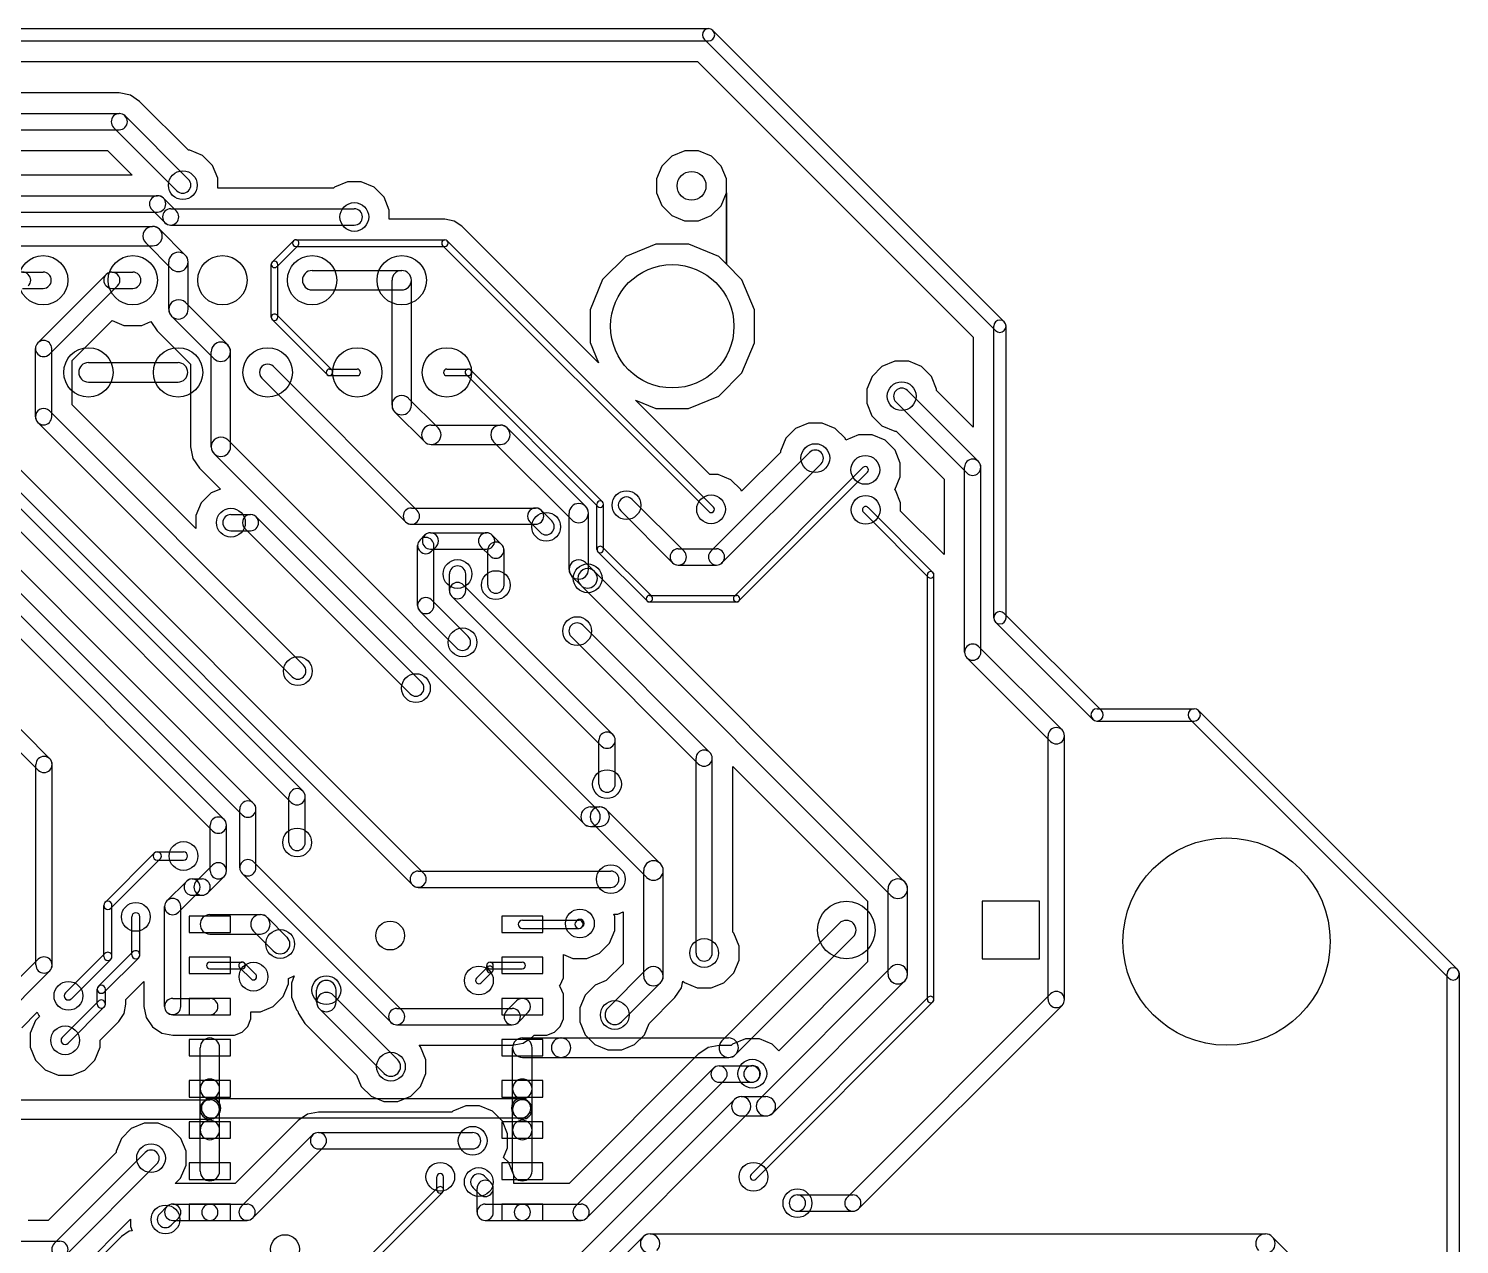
# Model space of a CAD drawing. Extents: x 34571 to 78815, y 19603 to 63847.
# Drawn here: x 61416 to 78815, y 49070 to 63847 of the extents above; entities that cross this region are included whole.
import ezdxf

# ---------------------------------------------------------------- set-up
doc = ezdxf.new("R2010")
doc.units = 0
doc.layers.add('BLACK', color=1, linetype='CONTINUOUS')

msp = doc.modelspace()

# ---------------------------------------------------------------- linework, layer by layer
at = {"layer": 'BLACK'}
for p, q in [((43700, 63847), (69684, 63847)), ((43700, 63697), (69684, 63697)), ((69632, 63719), (73174, 60177)), ((69738, 63825), (73280, 60283)), ((43834, 63447), (69550, 63447)), ((43834, 63447), (69550, 63447)), ((69550, 63447), (72903, 60095)), ((69550, 63447), (72903, 60095)), ((62519, 63065), (52952, 63065)), ((62519, 63065), (52952, 63065)), ((62653, 63038), (62519, 63065)), ((62653, 63038), (62519, 63065)), ((62766, 62963), (62653, 63038)), ((62766, 62963), (62653, 63038)), ((52700, 62815), (62518, 62815)), ((63359, 62369), (62766, 62963)), ((63359, 62369), (62766, 62963)), ((62450, 62645), (63220, 61875)), ((62590, 62785), (63360, 62015)), ((52700, 62617), (62518, 62617)), ((52952, 62367), (62374, 62367)), ((52952, 62367), (62374, 62367)), ((62374, 62367), (62675, 62066)), ((62374, 62367), (62675, 62066)), ((63376, 62369), (63359, 62369)), ((63376, 62369), (63359, 62369)), ((63532, 62304), (63376, 62369)), ((63532, 62304), (63376, 62369)), ((63652, 62184), (63532, 62304)), ((63652, 62184), (63532, 62304)), ((69238, 62297), (69118, 62177)), ((69238, 62297), (69118, 62177)), ((69394, 62361), (69238, 62297)), ((69394, 62361), (69238, 62297)), ((69563, 62361), (69394, 62361)), ((69563, 62361), (69394, 62361)), ((69719, 62296), (69563, 62361)), ((69719, 62296), (69563, 62361)), ((69839, 62176), (69719, 62296)), ((69839, 62176), (69719, 62296)), ((63716, 62028), (63652, 62184)), ((63716, 62028), (63652, 62184)), ((69118, 62177), (69053, 62021)), ((69118, 62177), (69053, 62021)), ((69903, 62020), (69839, 62176)), ((69903, 62020), (69839, 62176)), ((62675, 62066), (53829, 62066)), ((62675, 62066), (53829, 62066)), ((63716, 61907), (63716, 62028)), ((63716, 61907), (63716, 62028)), ((65293, 61983), (65137, 61919)), ((65293, 61983), (65137, 61919)), ((65462, 61983), (65293, 61983)), ((65462, 61983), (65293, 61983)), ((65618, 61918), (65462, 61983)), ((65618, 61918), (65462, 61983)), ((69053, 62021), (69053, 61852)), ((69053, 62021), (69053, 61852)), ((69903, 61851), (69903, 62020)), ((69903, 61851), (69903, 62020)), ((53577, 61816), (62985, 61816)), ((63055, 61787), (63213, 61629)), ((65125, 61907), (63716, 61907)), ((65125, 61907), (63716, 61907)), ((65137, 61919), (65125, 61907)), ((65137, 61919), (65125, 61907)), ((65738, 61798), (65618, 61918)), ((65738, 61798), (65618, 61918)), ((65802, 61642), (65738, 61798)), ((65802, 61642), (65738, 61798)), ((69053, 61852), (69117, 61696)), ((69053, 61852), (69117, 61696)), ((69838, 61695), (69903, 61851)), ((69838, 61695), (69903, 61851)), ((69903, 60983), (69903, 61851)), ((69903, 61851), (69903, 60983)), ((69903, 60983), (69903, 61851)), ((69903, 61851), (69903, 60983)), ((53577, 61618), (62985, 61618)), ((62915, 61647), (63073, 61489)), ((63144, 61657), (65376, 61657)), ((65802, 61530), (65802, 61642)), ((65802, 61530), (65802, 61642)), ((69117, 61696), (69237, 61576)), ((69117, 61696), (69237, 61576)), ((69718, 61575), (69838, 61695)), ((69718, 61575), (69838, 61695)), ((55574, 61443), (62924, 61443)), ((63144, 61459), (65376, 61459)), ((66479, 61530), (65802, 61530)), ((66479, 61530), (65802, 61530)), ((66590, 61508), (66479, 61530)), ((66590, 61508), (66479, 61530)), ((66684, 61445), (66590, 61508)), ((66684, 61445), (66590, 61508)), ((68345, 59784), (66684, 61445)), ((68345, 59784), (66684, 61445)), ((69237, 61576), (69393, 61511)), ((69237, 61576), (69393, 61511)), ((69393, 61511), (69562, 61511)), ((69393, 61511), (69562, 61511)), ((69562, 61511), (69718, 61575)), ((69562, 61511), (69718, 61575)), ((63321, 61094), (63007, 61408)), ((64377, 61010), (64636, 61269)), ((64665, 61280), (66479, 61280)), ((66507, 61268), (69743, 58032)), ((55574, 61207), (62924, 61207)), ((63155, 60928), (62841, 61242)), ((64434, 60953), (64693, 61212)), ((64665, 61200), (66479, 61200)), ((66451, 61212), (69687, 57976)), ((68677, 61077), (68396, 60796)), ((68677, 61077), (68396, 60796)), ((69045, 61229), (68677, 61077)), ((69045, 61229), (68677, 61077)), ((69443, 61229), (69045, 61229)), ((69443, 61229), (69045, 61229)), ((69810, 61076), (69443, 61229)), ((69810, 61076), (69443, 61229)), ((69903, 60983), (69810, 61076)), ((69903, 60983), (69810, 61076)), ((63120, 60435), (63120, 61011)), ((63356, 60435), (63356, 61011)), ((64366, 60339), (64366, 60981)), ((64446, 60339), (64446, 60981)), ((64863, 60907), (65953, 60907)), ((70091, 60795), (69903, 60983)), ((70091, 60795), (69903, 60983)), ((61343, 60888), (61593, 60888)), ((61528, 60029), (62358, 60859)), ((62429, 60888), (62683, 60888)), ((65835, 59271), (65835, 60789)), ((66071, 59271), (66071, 60789)), ((68396, 60796), (68243, 60429)), ((68396, 60796), (68243, 60429)), ((70243, 60427), (70091, 60795)), ((70243, 60427), (70091, 60795)), ((61343, 60690), (61593, 60690)), ((61668, 59889), (62498, 60719)), ((62429, 60690), (62683, 60690)), ((64863, 60671), (65953, 60671)), ((63837, 60003), (63322, 60518)), ((68243, 60429), (68243, 60031)), ((68243, 60429), (68243, 60031)), ((70243, 60029), (70243, 60427)), ((70243, 60029), (70243, 60427)), ((61947, 59813), (62432, 60299)), ((61947, 59813), (62432, 60299)), ((62432, 60299), (62574, 60240)), ((62432, 60299), (62574, 60240)), ((62574, 60240), (62792, 60240)), ((62574, 60240), (62792, 60240)), ((62792, 60240), (62903, 60287)), ((62792, 60240), (62903, 60287)), ((62903, 60287), (62978, 60175)), ((62903, 60287), (62978, 60175)), ((63670, 59836), (63155, 60351)), ((65047, 59641), (64378, 60310)), ((65104, 59698), (64435, 60367)), ((73153, 56687), (73153, 60229)), ((73303, 56687), (73303, 60229)), ((62978, 60175), (63386, 59767)), ((62978, 60175), (63386, 59767)), ((68243, 60031), (68345, 59784)), ((68243, 60031), (68345, 59784)), ((70090, 59662), (70243, 60029)), ((70090, 59662), (70243, 60029)), ((72903, 60095), (72903, 59003)), ((72903, 60095), (72903, 59003)), ((61499, 59130), (61499, 59958)), ((61697, 59130), (61697, 59958)), ((63636, 58765), (63636, 59919)), ((63872, 58765), (63872, 59919)), ((61947, 59275), (61947, 59813)), ((61947, 59275), (61947, 59813)), ((62143, 59787), (63233, 59787)), ((63386, 59767), (63386, 58764)), ((63386, 59767), (63386, 58764)), ((66141, 57991), (64393, 59739)), ((65076, 59709), (65412, 59709)), ((66503, 59709), (66763, 59709)), ((68394, 58095), (66792, 59697)), ((71793, 59740), (71673, 59620)), ((71793, 59740), (71673, 59620)), ((71949, 59804), (71793, 59740)), ((71949, 59804), (71793, 59740)), ((72118, 59804), (71949, 59804)), ((72118, 59804), (71949, 59804)), ((72274, 59739), (72118, 59804)), ((72274, 59739), (72118, 59804)), ((72394, 59619), (72274, 59739)), ((72394, 59619), (72274, 59739)), ((62143, 59551), (63233, 59551)), ((66001, 57851), (64253, 59599)), ((65076, 59629), (65412, 59629)), ((66503, 59629), (66763, 59629)), ((68338, 58039), (66736, 59641)), ((69809, 59381), (70090, 59662)), ((69809, 59381), (70090, 59662)), ((71673, 59620), (71608, 59464)), ((71673, 59620), (71608, 59464)), ((72458, 59463), (72394, 59619)), ((72458, 59463), (72394, 59619)), ((66396, 58994), (66037, 59353)), ((69700, 58429), (68797, 59332)), ((68797, 59332), (69043, 59229)), ((69700, 58429), (68797, 59332)), ((68797, 59332), (69043, 59229)), ((69441, 59229), (69809, 59381)), ((69441, 59229), (69809, 59381)), ((71608, 59464), (71608, 59295)), ((71608, 59464), (71608, 59295)), ((72104, 59448), (72966, 58586)), ((72458, 59448), (72458, 59463)), ((72458, 59448), (72458, 59463)), ((72903, 59003), (72458, 59448)), ((72903, 59003), (72458, 59448)), ((64760, 56108), (61668, 59200)), ((63451, 57771), (61947, 59275)), ((63451, 57771), (61947, 59275)), ((66229, 58827), (65870, 59186)), ((69043, 59229), (69441, 59229)), ((69043, 59229), (69441, 59229)), ((71608, 59295), (71672, 59139)), ((71608, 59295), (71672, 59139)), ((71964, 59308), (72826, 58446)), ((64620, 55968), (61528, 59060)), ((66313, 59028), (67153, 59028)), ((68188, 58042), (67237, 58993)), ((70743, 58988), (70623, 58868)), ((70743, 58988), (70623, 58868)), ((70899, 59052), (70743, 58988)), ((70899, 59052), (70743, 58988)), ((71068, 59052), (70899, 59052)), ((71068, 59052), (70899, 59052)), ((71224, 58987), (71068, 59052)), ((71224, 58987), (71068, 59052)), ((71344, 58867), (71224, 58987)), ((71344, 58867), (71224, 58987)), ((71672, 59139), (71792, 59019)), ((71672, 59139), (71792, 59019)), ((71792, 59019), (71948, 58954)), ((71792, 59019), (71948, 58954)), ((68333, 54352), (63838, 58847)), ((68021, 57875), (67070, 58826)), ((70623, 58868), (70558, 58712)), ((70623, 58868), (70558, 58712)), ((71353, 58845), (71344, 58867)), ((71353, 58845), (71344, 58867)), ((71507, 58908), (71353, 58845)), ((71507, 58908), (71353, 58845)), ((71676, 58908), (71507, 58908)), ((71676, 58908), (71507, 58908)), ((71832, 58843), (71676, 58908)), ((71832, 58843), (71676, 58908)), ((71952, 58723), (71832, 58843)), ((71952, 58723), (71832, 58843)), ((71948, 58954), (71964, 58954)), ((71948, 58954), (71964, 58954)), ((71964, 58954), (72548, 58371)), ((71964, 58954), (72548, 58371)), ((64750, 54581), (60578, 58753)), ((61123, 58679), (66223, 53579)), ((63386, 58764), (63414, 58623)), ((63386, 58764), (63414, 58623)), ((68166, 54185), (63671, 58680)), ((66313, 58792), (67153, 58792)), ((70912, 58696), (69712, 57496)), ((70558, 58696), (70084, 58223)), ((70558, 58696), (70084, 58223)), ((70558, 58712), (70558, 58696)), ((70558, 58712), (70558, 58696)), ((72016, 58567), (71952, 58723)), ((72016, 58567), (71952, 58723)), ((60014, 58568), (64152, 54430)), ((64610, 54441), (60438, 58613)), ((60983, 58539), (66083, 53439)), ((63414, 58623), (63494, 58504)), ((63414, 58623), (63494, 58504)), ((63494, 58504), (63748, 58250)), ((63494, 58504), (63748, 58250)), ((71052, 58556), (69852, 57356)), ((71562, 58511), (69998, 56947)), ((72016, 58398), (72016, 58567)), ((72016, 58398), (72016, 58567)), ((72798, 56269), (72798, 58515)), ((72996, 56269), (72996, 58515)), ((59874, 58428), (64012, 54290)), ((69800, 58429), (69700, 58429)), ((69800, 58429), (69700, 58429)), ((69956, 58364), (69800, 58429)), ((69956, 58364), (69800, 58429)), ((70076, 58244), (69956, 58364)), ((70076, 58244), (69956, 58364)), ((71618, 58455), (70054, 56891)), ((71951, 58243), (72016, 58398)), ((71951, 58243), (72016, 58398)), ((72548, 58371), (72548, 57455)), ((72548, 58371), (72548, 57455)), ((63653, 54095), (59621, 58127)), ((63793, 54235), (59761, 58267)), ((63636, 58203), (63516, 58083)), ((63636, 58203), (63516, 58083)), ((63748, 58250), (63636, 58203)), ((63748, 58250), (63636, 58203)), ((69386, 57495), (68756, 58125)), ((70084, 58223), (70076, 58244)), ((70084, 58223), (70076, 58244)), ((71956, 58238), (71951, 58243)), ((71956, 58238), (71951, 58243)), ((72020, 58082), (71956, 58238)), ((72020, 58082), (71956, 58238)), ((63516, 58083), (63451, 57927)), ((63516, 58083), (63451, 57927)), ((63876, 57941), (64114, 57941)), ((66071, 58020), (67581, 58020)), ((67779, 57863), (67651, 57991)), ((67988, 57273), (67988, 57957)), ((68224, 57273), (68224, 57957)), ((68327, 57516), (68327, 58066)), ((68407, 57516), (68407, 58066)), ((69246, 57355), (68616, 57985)), ((72356, 57180), (71567, 57969)), ((72413, 57237), (71624, 58026)), ((72020, 57983), (72020, 58082)), ((72020, 57983), (72020, 58082)), ((72548, 57455), (72020, 57983)), ((72548, 57455), (72020, 57983)), ((63451, 57927), (63451, 57771)), ((63451, 57927), (63451, 57771)), ((66055, 55762), (64045, 57772)), ((66195, 55902), (64185, 57912)), ((66071, 57822), (67581, 57822)), ((67639, 57723), (67511, 57851)), ((63876, 57743), (64114, 57743)), ((66176, 57634), (66232, 57690)), ((66303, 57719), (66985, 57719)), ((67055, 57690), (67167, 57578)), ((59127, 57520), (61674, 54973)), ((66147, 56835), (66147, 57563)), ((66303, 57521), (66985, 57521)), ((66316, 57494), (66372, 57550)), ((66345, 56835), (66345, 57563)), ((66915, 57550), (67027, 57438)), ((66999, 57083), (66999, 57507)), ((67197, 57083), (67197, 57507)), ((68936, 56890), (68339, 57487)), ((68993, 56947), (68396, 57544)), ((69316, 57524), (69780, 57524)), ((58986, 57379), (61533, 54832)), ((68297, 57249), (68190, 57356)), ((72069, 53477), (68298, 57248)), ((69316, 57326), (69780, 57326)), ((66533, 57016), (66533, 57218)), ((66702, 57086), (68520, 55268)), ((66731, 57016), (66731, 57218)), ((68130, 57082), (68023, 57189)), ((71902, 53310), (68131, 57081)), ((72345, 52046), (72345, 57208)), ((72425, 52046), (72425, 57208)), ((66762, 56458), (66316, 56904)), ((66562, 56946), (68380, 55128)), ((68965, 56958), (70025, 56958)), ((66622, 56318), (66176, 56764)), ((68965, 56878), (70025, 56878)), ((73281, 56739), (74461, 55559)), ((68156, 56594), (69700, 55050)), ((73175, 56633), (74355, 55453)), ((68016, 56454), (69560, 54910)), ((72967, 56338), (73983, 55322)), ((72827, 56198), (73843, 55182)), ((74409, 55580), (75591, 55580)), ((75644, 55558), (78792, 52410)), ((74409, 55430), (75591, 55430)), ((75538, 55452), (78686, 52304)), ((68351, 54664), (68351, 55198)), ((68549, 54664), (68549, 55198)), ((73814, 52046), (73814, 55252)), ((74012, 52046), (74012, 55252)), ((61505, 52466), (61505, 54902)), ((61703, 52466), (61703, 54902)), ((69532, 52611), (69532, 54979)), ((69730, 52611), (69730, 54979)), ((69980, 52863), (69980, 54879)), ((69980, 54879), (71618, 53241)), ((69980, 52863), (69980, 54879)), ((69980, 54879), (71618, 53241)), ((64582, 53956), (64582, 54510)), ((64780, 53956), (64780, 54510)), ((63983, 53648), (63983, 54360)), ((64181, 53648), (64181, 54360)), ((68250, 54386), (68360, 54386)), ((69098, 53698), (68445, 54351)), ((63624, 53611), (63624, 54165)), ((63822, 53611), (63822, 54165)), ((68250, 54150), (68360, 54150)), ((68931, 53531), (68278, 54184)), ((62345, 53226), (62944, 53825)), ((62980, 53840), (63300, 53840)), ((62416, 53155), (63015, 53754)), ((62980, 53740), (63300, 53740)), ((63455, 53482), (63653, 53680)), ((64153, 53717), (65961, 51909)), ((66154, 53607), (68496, 53607)), ((68897, 52330), (68897, 53614)), ((69133, 52330), (69133, 53614)), ((63098, 53246), (63334, 53482)), ((63405, 53511), (63525, 53511)), ((63595, 53342), (63793, 53540)), ((64013, 53577), (65821, 51769)), ((63238, 53106), (63474, 53342)), ((63405, 53313), (63525, 53313)), ((66154, 53409), (68496, 53409)), ((71618, 53241), (71618, 52504)), ((71618, 53241), (71618, 52504)), ((71868, 52353), (71868, 53393)), ((72104, 52353), (72104, 53393)), ((62330, 52570), (62330, 53190)), ((62430, 52570), (62430, 53190)), ((63069, 51961), (63069, 53175)), ((63267, 51961), (63267, 53175)), ((63620, 53078), (64234, 53078)), ((68545, 53054), (68533, 53083)), ((68533, 53083), (68580, 53083)), ((68545, 53054), (68533, 53083)), ((68533, 53083), (68580, 53083)), ((68580, 53083), (68647, 53111)), ((68580, 53083), (68647, 53111)), ((68647, 53111), (68647, 52481)), ((68647, 53111), (68647, 52481)), ((73710, 53240), (73010, 53240)), ((73010, 53240), (73010, 52540)), ((73710, 52540), (73710, 53240)), ((62670, 52590), (62670, 53050)), ((62770, 52590), (62770, 53050)), ((63870, 53060), (63370, 53060)), ((63370, 53060), (63370, 52860)), ((63870, 52860), (63870, 53060)), ((64319, 53043), (64558, 52804)), ((67670, 53060), (67170, 53060)), ((67170, 53060), (67170, 52860)), ((67420, 53010), (68110, 53010)), ((67420, 52910), (68110, 52910)), ((67670, 52860), (67670, 53060)), ((68085, 53005), (68075, 52995)), ((68155, 52935), (68145, 52925)), ((68545, 52885), (68545, 53054)), ((68545, 52885), (68545, 53054)), ((71276, 52973), (69847, 51544)), ((63370, 52860), (63870, 52860)), ((63620, 52842), (64234, 52842)), ((64152, 52876), (64391, 52637)), ((67170, 52860), (67670, 52860)), ((68360, 52609), (68480, 52729)), ((68360, 52609), (68480, 52729)), ((68480, 52729), (68545, 52885)), ((68480, 52729), (68545, 52885)), ((69992, 52851), (69980, 52863)), ((69992, 52851), (69980, 52863)), ((70056, 52695), (69992, 52851)), ((70056, 52695), (69992, 52851)), ((71443, 52806), (70014, 51377)), ((61865, 52126), (62344, 52605)), ((62265, 52206), (62684, 52625)), ((62336, 52135), (62755, 52554)), ((63870, 52560), (63370, 52560)), ((63370, 52560), (63370, 52360)), ((63870, 52360), (63870, 52560)), ((67670, 52560), (67170, 52560)), ((67170, 52560), (67170, 52360)), ((67670, 52360), (67670, 52560)), ((67919, 52409), (67919, 52594)), ((67919, 52594), (68035, 52545)), ((67919, 52409), (67919, 52594)), ((67919, 52594), (68035, 52545)), ((68035, 52545), (68204, 52545)), ((68035, 52545), (68204, 52545)), ((68204, 52545), (68360, 52609)), ((68204, 52545), (68360, 52609)), ((70056, 52526), (70056, 52695)), ((70056, 52526), (70056, 52695)), ((61533, 52535), (60897, 51899)), ((61673, 52395), (61037, 51759)), ((61936, 52055), (62415, 52534)), ((63620, 52500), (64012, 52500)), ((63620, 52420), (64012, 52420)), ((64121, 52296), (63985, 52432)), ((64177, 52352), (64041, 52488)), ((66864, 52306), (66998, 52440)), ((66920, 52250), (67054, 52384)), ((66987, 52412), (66987, 52460)), ((67027, 52500), (67419, 52500)), ((67027, 52420), (67419, 52420)), ((67067, 52412), (67067, 52460)), ((67919, 52310), (67919, 52409)), ((67919, 52310), (67919, 52409)), ((68647, 52481), (68441, 52276)), ((68647, 52481), (68441, 52276)), ((68460, 51942), (68931, 52413)), ((69991, 52370), (70056, 52526)), ((69991, 52370), (70056, 52526)), ((70299, 50832), (71902, 52435)), ((71618, 52504), (70538, 51424)), ((71618, 52504), (70538, 51424)), ((73010, 52540), (73710, 52540)), ((62600, 52046), (62819, 52265)), ((62600, 52046), (62819, 52265)), ((62819, 52265), (62819, 51960)), ((62819, 52265), (62819, 51960)), ((63370, 52360), (63870, 52360)), ((64510, 52082), (64575, 52238)), ((64510, 52082), (64575, 52238)), ((64575, 52302), (64646, 52332)), ((64575, 52302), (64646, 52332)), ((64575, 52238), (64575, 52302)), ((64575, 52238), (64575, 52302)), ((64646, 52332), (64611, 52245)), ((64646, 52332), (64611, 52245)), ((64611, 52245), (64611, 52076)), ((64611, 52245), (64611, 52076)), ((67170, 52360), (67670, 52360)), ((67872, 52210), (67881, 52219)), ((67872, 52210), (67881, 52219)), ((67881, 52201), (67872, 52210)), ((67881, 52201), (67872, 52210)), ((67881, 52219), (67919, 52310)), ((67881, 52219), (67919, 52310)), ((67919, 52109), (67881, 52201)), ((67919, 52109), (67881, 52201)), ((68304, 52219), (68184, 52099)), ((68304, 52219), (68184, 52099)), ((68441, 52276), (68304, 52219)), ((68441, 52276), (68304, 52219)), ((68627, 51775), (69098, 52246)), ((69355, 52188), (69371, 52270)), ((69355, 52188), (69371, 52270)), ((69371, 52270), (69390, 52251)), ((69371, 52270), (69390, 52251)), ((69390, 52251), (69546, 52186)), ((69390, 52251), (69546, 52186)), ((69715, 52186), (69871, 52250)), ((69715, 52186), (69871, 52250)), ((69871, 52250), (69991, 52370)), ((69871, 52250), (69991, 52370)), ((70466, 50665), (72069, 52268)), ((78665, 31096), (78665, 52356)), ((78815, 31096), (78815, 52356)), ((61825, 51585), (62265, 52025)), ((62250, 51990), (62250, 52170)), ((62350, 51990), (62350, 52170)), ((62600, 51990), (62600, 52046)), ((62600, 51990), (62600, 52046)), ((63168, 52059), (63620, 52059)), ((63870, 52060), (63370, 52060)), ((63370, 52060), (63370, 51860)), ((63870, 51860), (63870, 52060)), ((64390, 51962), (64510, 52082)), ((64390, 51962), (64510, 52082)), ((64611, 52076), (64675, 51920)), ((64611, 52076), (64675, 51920)), ((64918, 52016), (64918, 52160)), ((65120, 52099), (65905, 51314)), ((65154, 52016), (65154, 52160)), ((67670, 52060), (67170, 52060)), ((67170, 52060), (67170, 51860)), ((67228, 51908), (67350, 52030)), ((67670, 51860), (67670, 52060)), ((67919, 51909), (67919, 52109)), ((67919, 51909), (67919, 52109)), ((68184, 52099), (68119, 51943)), ((68184, 52099), (68119, 51943)), ((68961, 51756), (69275, 52069)), ((68961, 51756), (69275, 52069)), ((69275, 52069), (69355, 52188)), ((69275, 52069), (69355, 52188)), ((69546, 52186), (69715, 52186)), ((69546, 52186), (69715, 52186)), ((70203, 49919), (72357, 52073)), ((73843, 52115), (71369, 49641)), ((61332, 51700), (61522, 51891)), ((61332, 51700), (61522, 51891)), ((61522, 51891), (61539, 51850)), ((61522, 51891), (61539, 51850)), ((61539, 51850), (61549, 51840)), ((61539, 51850), (61549, 51840)), ((61895, 51515), (62335, 51955)), ((62512, 51778), (62577, 51875)), ((62512, 51778), (62577, 51875)), ((62577, 51875), (62600, 51990)), ((62577, 51875), (62600, 51990)), ((62819, 51960), (62846, 51826)), ((62819, 51960), (62846, 51826)), ((63168, 51861), (63620, 51861)), ((63370, 51860), (63870, 51860)), ((64119, 51810), (64119, 51898)), ((64119, 51898), (64234, 51898)), ((64119, 51810), (64119, 51898)), ((64119, 51898), (64234, 51898)), ((64234, 51898), (64390, 51962)), ((64234, 51898), (64390, 51962)), ((64675, 51920), (64690, 51905)), ((64675, 51920), (64690, 51905)), ((64690, 51905), (64696, 51875)), ((64690, 51905), (64696, 51875)), ((64696, 51875), (64776, 51756)), ((64696, 51875), (64776, 51756)), ((64953, 51932), (65738, 51147)), ((65892, 51937), (67298, 51937)), ((67170, 51860), (67670, 51860)), ((67368, 51768), (67490, 51890)), ((67919, 51810), (67919, 51909)), ((67919, 51810), (67919, 51909)), ((68119, 51943), (68119, 51774)), ((68119, 51943), (68119, 51774)), ((70259, 49863), (72413, 52017)), ((73983, 51975), (71509, 49501)), ((61500, 51791), (61435, 51635)), ((61500, 51791), (61435, 51635)), ((61549, 51840), (61500, 51791)), ((61549, 51840), (61500, 51791)), ((62285, 51551), (62512, 51778)), ((62285, 51551), (62512, 51778)), ((62846, 51826), (62921, 51713)), ((62846, 51826), (62921, 51713)), ((62921, 51713), (63034, 51638)), ((62921, 51713), (63034, 51638)), ((64011, 51649), (64081, 51719)), ((64011, 51649), (64081, 51719)), ((64081, 51719), (64119, 51810)), ((64081, 51719), (64119, 51810)), ((64776, 51756), (65405, 51126)), ((64776, 51756), (65405, 51126)), ((65892, 51739), (67298, 51739)), ((67811, 51649), (67881, 51719)), ((67811, 51649), (67881, 51719)), ((67881, 51719), (67919, 51810)), ((67881, 51719), (67919, 51810)), ((68119, 51774), (68183, 51618)), ((68119, 51774), (68183, 51618)), ((68904, 51617), (68961, 51756)), ((68904, 51617), (68961, 51756)), ((61435, 51635), (61435, 51466)), ((61435, 51635), (61435, 51466)), ((62285, 51465), (62285, 51551)), ((62285, 51465), (62285, 51551)), ((63034, 51638), (63168, 51611)), ((63034, 51638), (63168, 51611)), ((63168, 51611), (63320, 51611)), ((63168, 51611), (63320, 51611)), ((63320, 51611), (63419, 51611)), ((63320, 51611), (63419, 51611)), ((63870, 51560), (63370, 51560)), ((63370, 51560), (63370, 51360)), ((63419, 51611), (63620, 51611)), ((63419, 51611), (63620, 51611)), ((63620, 51611), (63919, 51611)), ((63620, 51611), (63919, 51611)), ((63870, 51360), (63870, 51560)), ((63919, 51611), (64011, 51649)), ((63919, 51611), (64011, 51649)), ((67670, 51560), (67170, 51560)), ((67170, 51560), (67170, 51360)), ((67298, 51489), (67431, 51516)), ((67298, 51489), (67431, 51516)), ((67420, 51578), (67890, 51578)), ((67431, 51516), (67432, 51516)), ((67431, 51516), (67432, 51516)), ((67432, 51516), (67545, 51591)), ((67432, 51516), (67545, 51591)), ((67545, 51591), (67564, 51611)), ((67545, 51591), (67564, 51611)), ((67564, 51611), (67719, 51611)), ((67564, 51611), (67719, 51611)), ((67670, 51360), (67670, 51560)), ((67719, 51611), (67811, 51649)), ((67719, 51611), (67811, 51649)), ((67891, 51578), (69929, 51578)), ((68183, 51618), (68303, 51498)), ((68183, 51618), (68303, 51498)), ((68784, 51497), (68904, 51617)), ((68784, 51497), (68904, 51617)), ((69977, 51505), (69960, 51488)), ((69977, 51505), (69960, 51488)), ((70133, 51569), (69977, 51505)), ((70133, 51569), (69977, 51505)), ((70302, 51569), (70133, 51569)), ((70302, 51569), (70133, 51569)), ((70458, 51504), (70302, 51569)), ((70458, 51504), (70302, 51569)), ((70538, 51424), (70458, 51504)), ((70538, 51424), (70458, 51504)), ((61435, 51466), (61499, 51310)), ((61435, 51466), (61499, 51310)), ((62220, 51309), (62285, 51465)), ((62220, 51309), (62285, 51465)), ((63370, 51360), (63870, 51360)), ((63502, 50960), (63502, 51460)), ((63738, 50960), (63738, 51460)), ((66183, 51470), (66164, 51489)), ((66164, 51489), (67298, 51489)), ((66183, 51470), (66164, 51489)), ((66164, 51489), (67298, 51489)), ((66247, 51314), (66183, 51470)), ((66247, 51314), (66183, 51470)), ((67170, 51360), (67670, 51360)), ((67302, 50960), (67302, 51460)), ((67420, 51342), (67890, 51342)), ((67538, 50960), (67538, 51460)), ((67891, 51342), (69929, 51342)), ((69564, 51384), (67989, 49809)), ((69564, 51384), (67989, 49809)), ((68303, 51498), (68459, 51433)), ((68303, 51498), (68459, 51433)), ((68459, 51433), (68628, 51433)), ((68459, 51433), (68628, 51433)), ((68628, 51433), (68784, 51497)), ((68628, 51433), (68784, 51497)), ((69566, 51386), (69564, 51384)), ((69566, 51386), (69564, 51384)), ((69679, 51461), (69566, 51386)), ((69679, 51461), (69566, 51386)), ((69813, 51488), (69679, 51461)), ((69813, 51488), (69679, 51461)), ((69960, 51488), (69813, 51488)), ((69960, 51488), (69813, 51488)), ((61499, 51310), (61619, 51190)), ((61499, 51310), (61619, 51190)), ((61619, 51190), (61775, 51125)), ((61619, 51190), (61775, 51125)), ((61944, 51125), (62100, 51189)), ((61944, 51125), (62100, 51189)), ((62100, 51189), (62220, 51309)), ((62100, 51189), (62220, 51309)), ((66247, 51145), (66247, 51314)), ((66247, 51145), (66247, 51314)), ((69742, 51209), (68064, 49531)), ((69813, 51238), (70211, 51238)), ((70146, 51214), (70142, 51210)), ((61775, 51125), (61944, 51125)), ((61775, 51125), (61944, 51125)), ((63870, 51060), (63370, 51060)), ((63370, 51060), (63370, 50860)), ((63870, 50860), (63870, 51060)), ((65405, 51126), (65461, 50990)), ((65405, 51126), (65461, 50990)), ((65461, 50990), (65581, 50870)), ((65461, 50990), (65581, 50870)), ((66062, 50869), (66182, 50989)), ((66062, 50869), (66182, 50989)), ((66182, 50989), (66247, 51145)), ((66182, 50989), (66247, 51145)), ((67670, 51060), (67170, 51060)), ((67170, 51060), (67170, 50860)), ((67670, 50860), (67670, 51060)), ((69882, 51069), (68204, 49391)), ((69813, 51040), (70211, 51040)), ((70286, 51074), (70282, 51070)), ((60941, 50828), (63619, 50828)), ((63370, 50860), (63870, 50860)), ((63502, 50710), (63502, 50960)), ((63551, 50809), (63536, 50794)), ((63635, 50843), (67405, 50843)), ((63738, 50710), (63738, 50960)), ((65581, 50870), (65737, 50805)), ((65581, 50870), (65737, 50805)), ((65906, 50805), (66062, 50869)), ((65906, 50805), (66062, 50869)), ((67170, 50860), (67670, 50860)), ((67302, 50710), (67302, 50960)), ((67503, 50794), (67488, 50809)), ((67538, 50710), (67538, 50960)), ((67808, 48640), (69999, 50831)), ((70083, 50866), (70381, 50866)), ((63502, 50460), (63502, 50710)), ((63718, 50642), (63703, 50627)), ((63738, 50460), (63738, 50710)), ((64807, 50651), (64694, 50576)), ((64807, 50651), (64694, 50576)), ((64940, 50678), (64807, 50651)), ((64940, 50678), (64807, 50651)), ((64941, 50678), (64940, 50678)), ((64941, 50678), (64940, 50678)), ((66564, 50678), (64941, 50678)), ((66564, 50678), (64941, 50678)), ((65737, 50805), (65906, 50805)), ((65737, 50805), (65906, 50805)), ((66576, 50690), (66564, 50678)), ((66576, 50690), (66564, 50678)), ((66732, 50754), (66576, 50690)), ((66732, 50754), (66576, 50690)), ((66901, 50754), (66732, 50754)), ((66901, 50754), (66732, 50754)), ((67057, 50689), (66901, 50754)), ((67057, 50689), (66901, 50754)), ((67177, 50569), (67057, 50689)), ((67177, 50569), (67057, 50689)), ((67302, 50460), (67302, 50710)), ((67336, 50627), (67321, 50642)), ((67538, 50460), (67538, 50710)), ((67975, 48473), (70166, 50664)), ((60941, 50592), (63619, 50592)), ((62665, 50478), (62545, 50358)), ((62665, 50478), (62545, 50358)), ((62821, 50542), (62665, 50478)), ((62821, 50542), (62665, 50478)), ((62990, 50542), (62821, 50542)), ((62990, 50542), (62821, 50542)), ((63146, 50477), (62990, 50542)), ((63146, 50477), (62990, 50542)), ((63266, 50357), (63146, 50477)), ((63266, 50357), (63146, 50477)), ((63870, 50560), (63370, 50560)), ((63370, 50560), (63370, 50360)), ((63502, 49960), (63502, 50460)), ((63635, 50607), (67405, 50607)), ((63738, 49960), (63738, 50460)), ((63870, 50360), (63870, 50560)), ((64692, 50574), (63927, 49809)), ((64692, 50574), (63927, 49809)), ((64694, 50576), (64692, 50574)), ((64694, 50576), (64692, 50574)), ((67670, 50560), (67170, 50560)), ((67170, 50560), (67170, 50360)), ((67241, 50413), (67177, 50569)), ((67241, 50413), (67177, 50569)), ((67302, 49960), (67302, 50460)), ((67538, 49960), (67538, 50460)), ((67670, 50360), (67670, 50560)), ((70083, 50630), (70381, 50630)), ((62545, 50358), (62480, 50202)), ((62545, 50358), (62480, 50202)), ((63330, 50201), (63266, 50357)), ((63330, 50201), (63266, 50357)), ((63370, 50360), (63870, 50360)), ((64870, 50399), (64002, 49531)), ((64941, 50428), (66815, 50428)), ((67170, 50360), (67670, 50360)), ((67241, 50244), (67241, 50413)), ((67241, 50244), (67241, 50413)), ((62480, 50186), (61652, 49358)), ((62480, 50186), (61652, 49358)), ((62835, 50187), (61727, 49079)), ((62480, 50202), (62480, 50186)), ((62480, 50202), (62480, 50186)), ((63330, 50032), (63330, 50201)), ((63330, 50032), (63330, 50201)), ((65010, 50259), (64142, 49391)), ((64941, 50230), (66815, 50230)), ((67192, 50127), (67241, 50244)), ((67192, 50127), (67241, 50244)), ((67251, 50068), (67192, 50127)), ((67251, 50068), (67192, 50127)), ((62975, 50047), (61867, 48939)), ((63265, 49876), (63330, 50032)), ((63265, 49876), (63330, 50032)), ((63870, 50060), (63370, 50060)), ((63370, 50060), (63370, 49860)), ((63870, 49860), (63870, 50060)), ((67670, 50060), (67170, 50060)), ((67170, 50060), (67170, 49860)), ((67315, 49912), (67251, 50068)), ((67315, 49912), (67251, 50068)), ((67670, 49860), (67670, 50060)), ((63198, 49809), (63265, 49876)), ((63198, 49809), (63265, 49876)), ((63321, 49809), (63198, 49809)), ((63321, 49809), (63198, 49809)), ((63620, 49809), (63321, 49809)), ((63620, 49809), (63321, 49809)), ((63370, 49860), (63870, 49860)), ((63821, 49809), (63620, 49809)), ((63821, 49809), (63620, 49809)), ((63920, 49809), (63821, 49809)), ((63920, 49809), (63821, 49809)), ((63927, 49809), (63920, 49809)), ((63927, 49809), (63920, 49809)), ((66382, 49731), (66382, 49891)), ((66462, 49731), (66462, 49891)), ((67038, 49820), (66960, 49898)), ((67170, 49860), (67670, 49860)), ((67315, 49809), (67315, 49912)), ((67315, 49809), (67315, 49912)), ((67420, 49809), (67315, 49809)), ((67420, 49809), (67315, 49809)), ((67621, 49809), (67420, 49809)), ((67621, 49809), (67420, 49809)), ((67720, 49809), (67621, 49809)), ((67720, 49809), (67621, 49809)), ((67989, 49809), (67720, 49809)), ((67989, 49809), (67720, 49809)), ((61916, 45282), (66393, 49759)), ((61973, 45225), (66450, 49702)), ((66898, 49680), (66820, 49758)), ((66869, 49460), (66869, 49750)), ((67067, 49460), (67067, 49750)), ((70765, 49670), (71439, 49670)), ((63098, 49530), (63010, 49442)), ((63168, 49559), (63620, 49559)), ((63870, 49560), (63370, 49560)), ((63370, 49560), (63370, 49360)), ((63620, 49559), (64072, 49559)), ((63870, 49360), (63870, 49560)), ((66968, 49559), (67420, 49559)), ((67670, 49560), (67170, 49560)), ((67170, 49560), (67170, 49360)), ((67420, 49559), (68134, 49559)), ((67670, 49360), (67670, 49560)), ((70765, 49472), (71439, 49472)), ((61652, 49358), (61410, 49358)), ((61652, 49358), (61410, 49358)), ((62044, 48762), (62655, 49374)), ((62044, 48762), (62655, 49374)), ((62655, 49374), (62655, 49288)), ((62655, 49374), (62655, 49288)), ((62655, 49288), (62676, 49236)), ((62655, 49288), (62676, 49236)), ((63238, 49390), (63150, 49302)), ((63168, 49361), (63620, 49361)), ((63370, 49360), (63870, 49360)), ((63620, 49361), (64072, 49361)), ((66968, 49361), (67420, 49361)), ((67170, 49360), (67670, 49360)), ((67420, 49361), (68134, 49361)), ((61158, 49108), (61796, 49108)), ((62545, 49165), (62035, 48655)), ((62545, 49165), (62035, 48655)), ((62639, 49228), (62545, 49165)), ((62639, 49228), (62545, 49165)), ((62676, 49236), (62639, 49228)), ((62676, 49236), (62639, 49228)), ((68638, 48911), (68889, 49162)), ((68974, 49197), (76456, 49197)), ((76540, 49162), (77521, 48181))]:
    msp.add_line(p, q, dxfattribs=at)
for centre, radius in [((63291, 61944), 175), ((69478, 61936), 175), ((65377, 61558), 175), ((61593, 60789), 300), ((62683, 60789), 300), ((63773, 60789), 300), ((64863, 60789), 300), ((65953, 60789), 300), ((69243, 60229), 750), ((62143, 59669), 300), ((63233, 59669), 300), ((64323, 59669), 300), ((65413, 59669), 300), ((66503, 59669), 300), ((72033, 59379), 175), ((70983, 58627), 175), ((71591, 58483), 175), ((68686, 58055), 175), ((69715, 58004), 175), ((71595, 57998), 175), ((63876, 57842), 175), ((67710, 57792), 175), ((66632, 57218), 175), ((67098, 57083), 175), ((68214, 57165), 175), ((66693, 56387), 175), ((68086, 56524), 175), ((64690, 56038), 175), ((66126, 55831), 175), ((68450, 54664), 175), ((64681, 53955), 175), ((63300, 53790), 175), ((75984, 52749), 1260), ((68496, 53508), 175), ((62720, 53050), 175), ((68120, 52970), 175), ((71360, 52890), 350), ((64475, 52720), 175), ((65812, 52823), 175), ((69631, 52611), 175), ((64150, 52323), 175), ((66892, 52277), 175), ((61900, 52090), 175), ((65036, 52160), 175), ((68544, 51858), 175), ((61860, 51550), 175), ((65822, 51230), 175), ((70217, 51144), 175), ((66816, 50329), 175), ((62905, 50117), 175), ((66422, 49891), 175), ((66890, 49828), 175), ((70231, 49891), 175), ((70765, 49570), 175), ((63080, 49372), 175), ((64534, 49012), 175)]:
    msp.add_circle(centre, radius, dxfattribs=at)
for centre, radius, start, end in [((69685, 63772), 75, 45, 225), ((69684, 63772), 75, 270, 450), ((62520, 62715), 99, 45, 225), ((62518, 62716), 99, 270, 450), ((63290, 61945), 99, 225, 405), ((62985, 61717), 99, 45, 225), ((62985, 61717), 99, 270, 450), ((63144, 61558), 99, 90, 270), ((63143, 61559), 99, 225, 405), ((65376, 61558), 99, 270, 450), ((62924, 61325), 118, 405, 585), ((62924, 61325), 118, 270, 450), ((64665, 61240), 40, 90, 270), ((64664, 61240), 40, 315, 495), ((66479, 61240), 40, 45, 225), ((66479, 61240), 40, 270, 450), ((63238, 61011), 118, 360, 540), ((63238, 61011), 118, 225, 405), ((64406, 60981), 40, 360, 540), ((64406, 60982), 40, 135, 315), ((64863, 60789), 118, 90, 270), ((65953, 60789), 118, 360, 540), ((65953, 60789), 118, 270, 450), ((61342, 60789), 99, -45, 135), ((61593, 60789), 99, 270, 450), ((62429, 60789), 99, 90, 270), ((62428, 60789), 99, 315, 495), ((62683, 60789), 99, 270, 450), ((63239, 60434), 118, 405, 585), ((63238, 60435), 118, 180, 360), ((64407, 60338), 40, 405, 585), ((64406, 60339), 40, 180, 360), ((73228, 60229), 75, 360, 540), ((73227, 60230), 75, 225, 405), ((61598, 59958), 99, 360, 540), ((61598, 59959), 99, 135, 315), ((63754, 59919), 118, 360, 540), ((63753, 59920), 118, 225, 405), ((62143, 59669), 118, 90, 270), ((63233, 59669), 118, 270, 450), ((64323, 59669), 99, 405, 585), ((65076, 59669), 40, 90, 270), ((65075, 59670), 40, 225, 405), ((65412, 59669), 40, 270, 450), ((66503, 59669), 40, 90, 270), ((66764, 59669), 40, 405, 585), ((66763, 59669), 40, 270, 450), ((65953, 59270), 118, 405, 585), ((72034, 59378), 99, 45, 225), ((61598, 59130), 99, 405, 585), ((65953, 59271), 118, 180, 360), ((61598, 59130), 99, 180, 360), ((66313, 58910), 118, 90, 270), ((66313, 58910), 118, 225, 405), ((67153, 58910), 118, 405, 585), ((67153, 58910), 118, 270, 450), ((63754, 58764), 118, 405, 585), ((63754, 58765), 118, 180, 360), ((70982, 58626), 99, -45, 135), ((71590, 58483), 40, -45, 135), ((72897, 58515), 99, 360, 540), ((72896, 58516), 99, 225, 405), ((68686, 58055), 99, 405, 585), ((63876, 57842), 99, 90, 270), ((64115, 57842), 99, 405, 585), ((64114, 57842), 99, 270, 450), ((66071, 57921), 99, 90, 270), ((66071, 57921), 99, 225, 405), ((67581, 57921), 99, 405, 585), ((67581, 57921), 99, 270, 450), ((68106, 57957), 118, 360, 540), ((68105, 57958), 118, 225, 405), ((68367, 58066), 40, 360, 540), ((68366, 58067), 40, 225, 405), ((69715, 58004), 40, 225, 405), ((71595, 57998), 40, 405, 585), ((67709, 57793), 99, 225, 405), ((66246, 57563), 99, 360, 540), ((66246, 57564), 99, 135, 315), ((66303, 57620), 99, 90, 270), ((66302, 57620), 99, 315, 495), ((66985, 57620), 99, 45, 225), ((66985, 57620), 99, 270, 450), ((67098, 57507), 99, 360, 540), ((67097, 57508), 99, 225, 405), ((68367, 57516), 40, 180, 360), ((68368, 57515), 40, 405, 585), ((69316, 57425), 99, 90, 270), ((69316, 57425), 99, 225, 405), ((69782, 57426), 99, 135, 315), ((69780, 57425), 99, 270, 450), ((66632, 57218), 99, 360, 540), ((68106, 57273), 118, 405, 585), ((68106, 57273), 118, 180, 360), ((68214, 57165), 118, 405, 585), ((68214, 57165), 118, 225, 405), ((72385, 57208), 40, 360, 540), ((66632, 57016), 99, 45, 225), ((67098, 57083), 99, 180, 360), ((72385, 57208), 40, 225, 405), ((66246, 56834), 99, 405, 585), ((66632, 57016), 99, 180, 360), ((68965, 56918), 40, 90, 270), ((68964, 56919), 40, 225, 405), ((70026, 56919), 40, 135, 315), ((70025, 56918), 40, 270, 450), ((66246, 56835), 99, 180, 360), ((73228, 56686), 75, 45, 225), ((68086, 56524), 99, 45, 225), ((73228, 56687), 75, 180, 360), ((66692, 56388), 99, 225, 405), ((72897, 56268), 99, 45, 225), ((72897, 56269), 99, 180, 360), ((64690, 56038), 99, 225, 405), ((66125, 55832), 99, 225, 405), ((74409, 55505), 75, 90, 270), ((74408, 55506), 75, 225, 405), ((75591, 55505), 75, 45, 225), ((75591, 55505), 75, 270, 450), ((73913, 55252), 99, 360, 540), ((68450, 55198), 99, 360, 540), ((68450, 55198), 99, 225, 405), ((73913, 55252), 99, 225, 405), ((61604, 54902), 99, 360, 540), ((69631, 54979), 99, 360, 540), ((69630, 54980), 99, 225, 405), ((61603, 54903), 99, 225, 405), ((68450, 54664), 99, 180, 360), ((64082, 54360), 99, 360, 540), ((64681, 54510), 99, 360, 540), ((64680, 54511), 99, 225, 405), ((64082, 54360), 99, 225, 405), ((68250, 54268), 118, 90, 270), ((68250, 54268), 118, 225, 405), ((68361, 54268), 118, 405, 585), ((68360, 54268), 118, 270, 450), ((63723, 54165), 99, 360, 540), ((63723, 54165), 99, 225, 405), ((64681, 53956), 99, 180, 360), ((62980, 53790), 50, 90, 270), ((62980, 53790), 50, 315, 495), ((63300, 53790), 50, 270, 450), ((63723, 53611), 99, 180, 360), ((63723, 53610), 99, 315, 495), ((64082, 53648), 99, 180, 360), ((64083, 53647), 99, 45, 225), ((66154, 53508), 99, 90, 270), ((68496, 53508), 99, 270, 450), ((69015, 53614), 118, 360, 540), ((69015, 53614), 118, 225, 405), ((63405, 53412), 99, 90, 270), ((63404, 53412), 99, 315, 495), ((63525, 53412), 99, 135, 315), ((63525, 53412), 99, 270, 450), ((66153, 53509), 99, 225, 405), ((71986, 53393), 118, 360, 540), ((71986, 53393), 118, 225, 405), ((63168, 53175), 99, 360, 540), ((63168, 53176), 99, 135, 315), ((62380, 53190), 50, 360, 540), ((62380, 53190), 50, 135, 315), ((62720, 53050), 50, 360, 540), ((63620, 52960), 118, 90, 270), ((64235, 52960), 118, 45, 225), ((64234, 52960), 118, 270, 450), ((67420, 52960), 50, 90, 270), ((68110, 52960), 50, 135, 315), ((68120, 52970), 50, -45, 135), ((68110, 52960), 50, 270, 450), ((71360, 52890), 118, -45, 135), ((64475, 52720), 118, 225, 405), ((61603, 52465), 99, -45, 135), ((62380, 52570), 50, 180, 360), ((62380, 52570), 50, 315, 495), ((62720, 52590), 50, 180, 360), ((62719, 52589), 50, 315, 495), ((69631, 52611), 99, 180, 360), ((61604, 52466), 99, 180, 360), ((63620, 52460), 40, 90, 270), ((64013, 52460), 40, 405, 585), ((64012, 52460), 40, 270, 450), ((67027, 52460), 40, 90, 270), ((67027, 52460), 40, 360, 540), ((67027, 52412), 40, 180, 360), ((67026, 52412), 40, 315, 495), ((67419, 52460), 40, 270, 450), ((69014, 52329), 118, 315, 495), ((71986, 52352), 118, 315, 495), ((78740, 52356), 75, 360, 540), ((78739, 52357), 75, 225, 405), ((62300, 52170), 50, 360, 540), ((62301, 52171), 50, 135, 315), ((64149, 52324), 40, 225, 405), ((65036, 52160), 118, 360, 540), ((66892, 52278), 40, 135, 315), ((69015, 52330), 118, 180, 360), ((71986, 52353), 118, 180, 360), ((61900, 52090), 50, 135, 315), ((62300, 51990), 50, 315, 495), ((63168, 51960), 99, 90, 270), ((63620, 51960), 99, 270, 450), ((65037, 52015), 118, 45, 225), ((67420, 51960), 99, 315, 495), ((72385, 52046), 40, 180, 360), ((72385, 52045), 40, 315, 495), ((73913, 52046), 99, 180, 360), ((73913, 52045), 99, -45, 135), ((62300, 51990), 50, 180, 360), ((63168, 51961), 99, 180, 360), ((65036, 52016), 118, 180, 360), ((65892, 51838), 99, 90, 270), ((65891, 51839), 99, 225, 405), ((67298, 51838), 99, 135, 315), ((67298, 51838), 99, 270, 450), ((68544, 51859), 118, 135, 315), ((61860, 51550), 50, 135, 315), ((63620, 51460), 118, 360, 540), ((67420, 51460), 118, 360, 540), ((67420, 51460), 118, 90, 270), ((67891, 51460), 118, 90, 270), ((67890, 51460), 118, 270, 450), ((69930, 51460), 118, 135, 315), ((69929, 51460), 118, 270, 450), ((65821, 51231), 118, 225, 405), ((69813, 51139), 99, 90, 270), ((69812, 51139), 99, -45, 135), ((70212, 51140), 99, 135, 315), ((70216, 51144), 99, -45, 135), ((70211, 51139), 99, 270, 450), ((63620, 50960), 118, 360, 540), ((67420, 50960), 118, 360, 540), ((63620, 50960), 118, 180, 360), ((63620, 50710), 118, 360, 540), ((63635, 50725), 118, 90, 270), ((63634, 50725), 118, -45, 135), ((63619, 50710), 118, 270, 450), ((67405, 50725), 118, 405, 585), ((67420, 50960), 118, 180, 360), ((67420, 50710), 118, 360, 540), ((67405, 50725), 118, 270, 450), ((70083, 50748), 118, 90, 270), ((70082, 50747), 118, 315, 495), ((70382, 50748), 118, 135, 315), ((70381, 50748), 118, 270, 450), ((63620, 50711), 118, 135, 315), ((63620, 50710), 118, 180, 360), ((67420, 50710), 118, 180, 360), ((67419, 50711), 118, 225, 405), ((63620, 50460), 118, 360, 540), ((63620, 50460), 118, 180, 360), ((67420, 50460), 118, 360, 540), ((67420, 50460), 118, 180, 360), ((64941, 50329), 99, 90, 270), ((64940, 50329), 99, -45, 135), ((66815, 50329), 99, 270, 450), ((62905, 50117), 99, -45, 135), ((63620, 49960), 118, 180, 360), ((67420, 49960), 118, 180, 360), ((66422, 49891), 40, 360, 540), ((66422, 49731), 40, 315, 495), ((66890, 49828), 99, 405, 585), ((66968, 49750), 99, 360, 540), ((66968, 49750), 99, 225, 405), ((70231, 49891), 40, 135, 315), ((66422, 49731), 40, 180, 360), ((70765, 49571), 99, 90, 270), ((70765, 49571), 99, 360, 540), ((71439, 49571), 99, 135, 315), ((71439, 49571), 99, 270, 450), ((63080, 49372), 99, 135, 315), ((63168, 49460), 99, 90, 270), ((63168, 49460), 99, -45, 135), ((63620, 49460), 99, 90, 270), ((63620, 49460), 99, 270, 450), ((64072, 49461), 99, 135, 315), ((64072, 49460), 99, 270, 450), ((66968, 49460), 99, 90, 270), ((66968, 49460), 99, 180, 360), ((67420, 49460), 99, 90, 270), ((67420, 49460), 99, 270, 450), ((68134, 49461), 99, 135, 315), ((68134, 49460), 99, 270, 450), ((70765, 49571), 99, 180, 360), ((61797, 49009), 99, 135, 315), ((61796, 49009), 99, 270, 450), ((68974, 49079), 118, 90, 270), ((68973, 49079), 118, 315, 495), ((76456, 49079), 118, 45, 225), ((76456, 49079), 118, 270, 450)]:
    msp.add_arc(centre, radius, start, end, dxfattribs=at)

doc.saveas('drawing.dxf')
